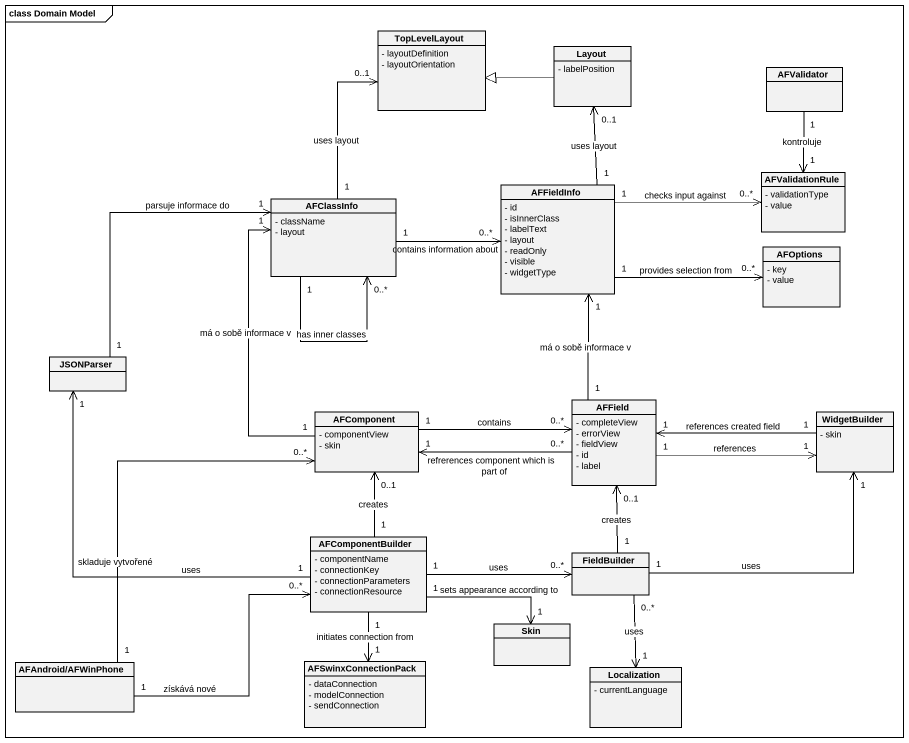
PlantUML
@startuml
mainframe class Domain Model
hide circle
hide empty members
skinparam classAttributeIconSize 0
class TopLevelLayout {
  - layoutDefinition
  - layoutOrientation
}
class Layout {
  - labelPosition
}
class AFValidator
class AFFieldInfo {
  - id
  - isInnerClass
  - labelText
  - layout
  - readOnly
  - visible
  - widgetType
}
class AFValidationRule {
  - validationType
  - value
}
class AFClassInfo {
  - className
  - layout
}
class AFOptions {
  - key
  - value
}
class JSONParser
class AFComponent {
  - componentView
  - skin
}
class AFField {
  - completeView
  - errorView
  - fieldView
  - id
  - label
}
class WidgetBuilder {
  - skin
}
class AFComponentBuilder {
  - componentName
  - connectionKey
  - connectionParameters
  - connectionResource
}
class FieldBuilder
class Skin
class "AFAndroid/AFWinPhone" as AFAndroid_AFWinPhone
class AFSwinxConnectionPack {
  - dataConnection
  - modelConnection
  - sendConnection
}
class Localization {
  - currentLanguage
}
Layout -left-|> TopLevelLayout
AFValidator "1" --> "1" AFValidationRule : kontroluje
AFFieldInfo "1" -up-> "0..1" Layout : uses layout
AFFieldInfo "1" -right-> "0..*" AFValidationRule : checks input against
AFFieldInfo "1" -right-> "0..*" AFOptions : provides selection from
AFClassInfo "1" -up-> "0..1" TopLevelLayout : uses layout
AFClassInfo "1" -right-> "0..*" AFFieldInfo : contains information about
AFClassInfo "1" --> "0..*" AFClassInfo : has inner classes
JSONParser "1" -right-> "1" AFClassInfo : parsuje informace do
AFComponent "1" -up-> "1" AFClassInfo : má o sobě informace v
AFComponent "1" -right-> "0..*" AFField : contains
AFField "1" -up-> "1" AFFieldInfo : má o sobě informace v
AFField "0..*" -left-> "1" AFComponent : refrerences component which is part of
AFField "1" -right-> "1" WidgetBuilder : references
WidgetBuilder "1" -left-> "1" AFField : references created field
AFComponentBuilder "1" -up-> "1" JSONParser : uses
AFComponentBuilder "1" -up-> "0..1" AFComponent : creates
AFComponentBuilder "1" -right-> "0..*" FieldBuilder : uses
AFComponentBuilder "1" -right-> "1" Skin : sets appearance according to
AFComponentBuilder "1" --> "1" AFSwinxConnectionPack : initiates connection from
FieldBuilder "1" -up-> "0..1" AFField : creates
FieldBuilder "1" -right-> "1" WidgetBuilder : uses
FieldBuilder "0..*" --> "1" Localization : uses
AFAndroid_AFWinPhone "1" -up-> "0..*" AFComponent : skladuje vytvořené
AFAndroid_AFWinPhone "1" -right-> "0..*" AFComponentBuilder : získává nové
@enduml
